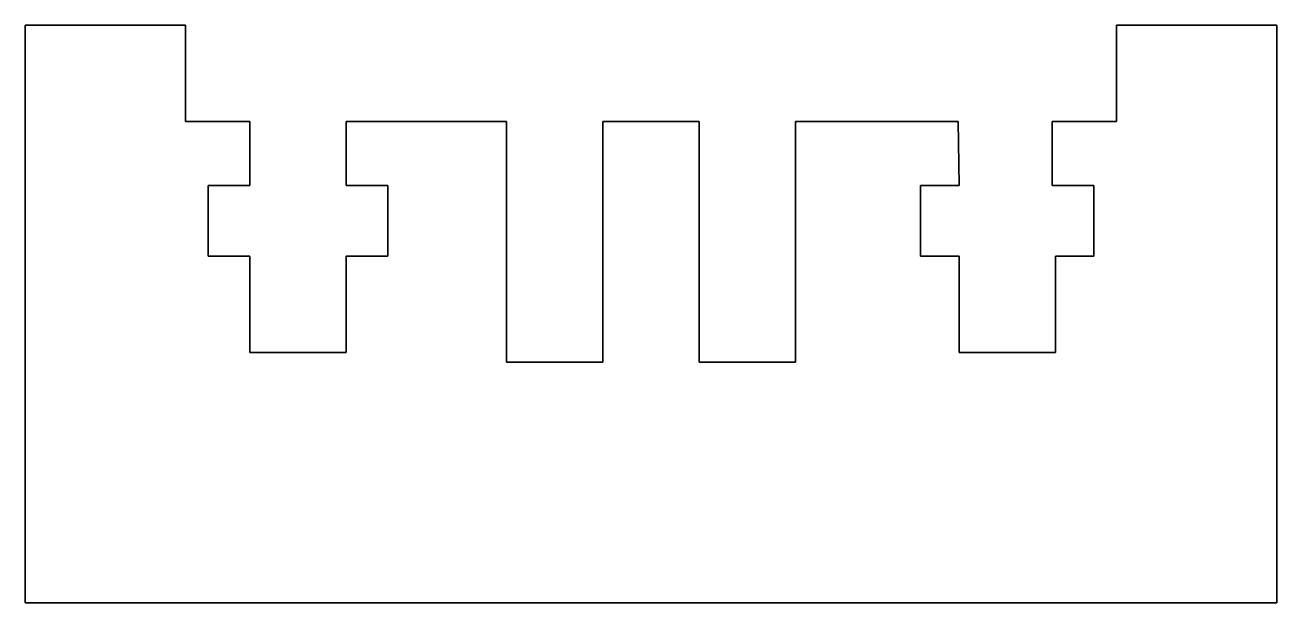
# Model space of a CAD drawing. Header units: inches. Extents: x 430.5 to 469.5, y 190.8 to 208.8.
import ezdxf

# ---------------------------------------------------------------- set-up
doc = ezdxf.new("R2010")
doc.units = ezdxf.units.IN
doc.header["$MEASUREMENT"] = 0
doc.layers.add('Laag 1', color=7, linetype='Continuous')

# ---------------------------------------------------------------- blocks, each defined once
blk = doc.blocks.new('block 3')
at = {"layer": 'Laag 1', "color": 5, "lineweight": 35, "true_color": 0x0000ff}
for points in [[(435.468, 208.849), (430.468, 208.849)], [(430.468, 208.849), (430.468, 190.849)], [(435.468, 205.849), (435.468, 208.849)], [(469.468, 208.849), (464.468, 208.849)], [(464.468, 208.849), (464.468, 205.849)], [(469.468, 190.849), (469.468, 208.849)], [(437.468, 205.849), (435.468, 205.849)], [(437.468, 203.849), (437.468, 205.849)], [(445.468, 205.849), (440.468, 205.849)], [(440.468, 205.849), (440.468, 203.849)], [(445.468, 198.349), (445.468, 205.849)], [(451.468, 205.849), (448.468, 205.849)], [(448.468, 205.849), (448.468, 198.349)], [(451.468, 198.349), (451.468, 205.849)], [(459.535, 205.849), (454.468, 205.849)], [(454.468, 205.849), (454.468, 198.349)], [(459.568, 203.849), (459.535, 205.849)], [(464.468, 205.849), (462.468, 205.849)], [(462.468, 205.849), (462.468, 203.849)], [(436.168, 201.649), (436.168, 203.849)], [(436.168, 203.849), (437.468, 203.849)], [(440.468, 203.849), (441.768, 203.849)], [(441.768, 203.849), (441.768, 201.649)], [(458.368, 201.649), (458.368, 203.849)], [(458.368, 203.849), (459.568, 203.849)], [(462.468, 203.849), (463.768, 203.849)], [(463.768, 203.849), (463.768, 201.649)], [(437.468, 201.649), (436.168, 201.649)], [(437.468, 198.649), (437.468, 201.649)], [(441.768, 201.649), (440.468, 201.649)], [(440.468, 201.649), (440.468, 198.649)], [(459.568, 201.649), (458.368, 201.649)], [(459.568, 198.649), (459.568, 201.649)], [(463.768, 201.649), (462.568, 201.649)], [(462.568, 201.649), (462.568, 198.649)], [(440.468, 198.649), (437.468, 198.649)], [(462.568, 198.649), (459.568, 198.649)], [(448.468, 198.349), (445.468, 198.349)], [(454.468, 198.349), (451.468, 198.349)], [(430.468, 190.849), (469.468, 190.849)]]:
    blk.add_lwpolyline(points, dxfattribs=at)

msp = doc.modelspace()

# ---------------------------------------------------------------- block references
at = {"layer": 'Laag 1'}
msp.add_blockref('block 3', (0, 0), dxfattribs=at)

doc.saveas('drawing.dxf')
